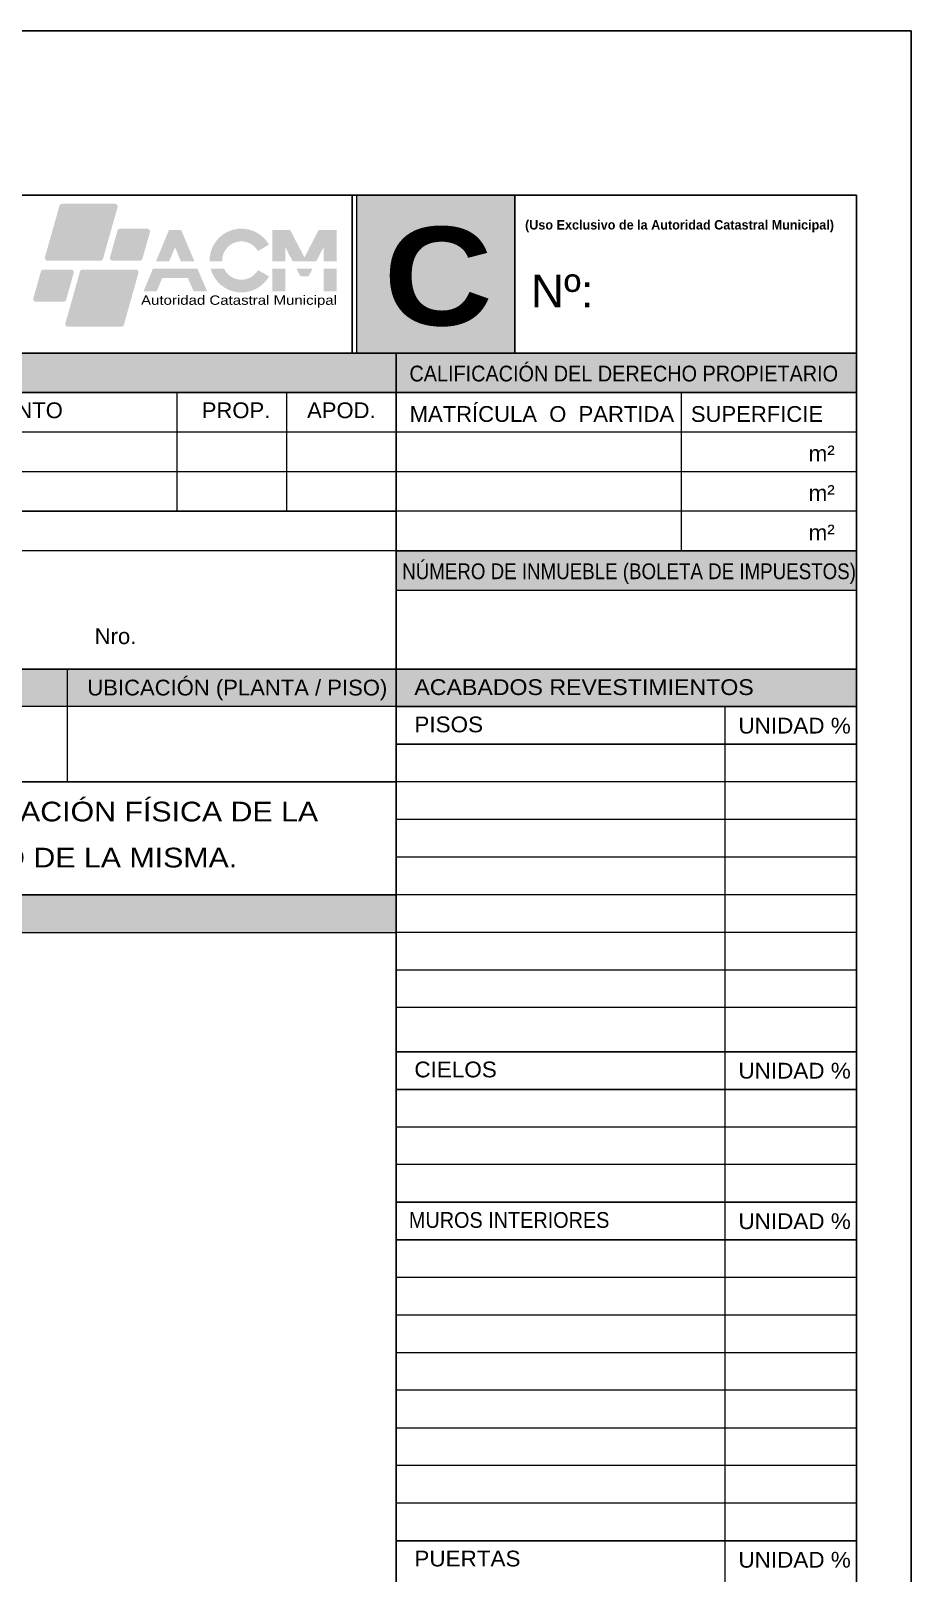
# Model space of a CAD drawing. Header units: inches. Extents: x 13.1 to 77.9, y 9.9 to 37.9.
# Drawn here: x 69.82 to 77.86, y 23.78 to 37.85 of the extents above; entities that cross this region are included whole.
import ezdxf

# ---------------------------------------------------------------- set-up
doc = ezdxf.new("R2010")
doc.units = ezdxf.units.IN
doc.header["$MEASUREMENT"] = 0
for name, color, linetype, lineweight in [('F_H', 253, 'Continuous', 13), ('F_NUEVA', 43, 'Continuous', 25), ('F_TEXT', 250, 'Continuous', 13), ('F_TEXTONUEVO', 250, 'Continuous', 13)]:
    doc.layers.add(name, color=color, linetype=linetype, lineweight=lineweight)
doc.layers.add('F_Layer01', color=7, linetype='Continuous')
doc.styles.add('ARIAL', font='arial.ttf', dxfattribs={"height": 0.2})

# ---------------------------------------------------------------- blocks, each defined once
blk = doc.blocks.new('logoacm_b')
h = blk.add_hatch(color=256)
h.dxf.hatch_style = 1
h.set_gradient(color1=(235, 38, 117), color2=(0, 207, 196), rotation=45, tint=1, name='INVCURVED')
h.paths.add_polyline_path([(0.842, 1.331, 0.497167), (0.818, 1.362), (0.336, 1.362, 0.335856), (0.312, 1.344), (0.179, 0.874, 0.497167), (0.203, 0.842), (0.685, 0.842, 0.335856), (0.709, 0.861)])
h.paths.add_polyline_path([(1.137, 1.103, 0.497167), (1.113, 1.134), (0.865, 1.134, 0.335856), (0.841, 1.116), (0.773, 0.874, 0.497167), (0.797, 0.842), (1.045, 0.842, 0.335856), (1.069, 0.861)])
h.paths.add_polyline_path([(0.441, 0.73, 0.497167), (0.417, 0.762), (0.166, 0.762, 0.335856), (0.142, 0.744), (0.074, 0.5, 0.497167), (0.098, 0.468), (0.349, 0.468, 0.335856), (0.373, 0.486)])
h.paths.add_polyline_path([(1.032, 0.73, 0.497167), (1.008, 0.762), (0.523, 0.762, 0.335856), (0.499, 0.744), (0.366, 0.272, 0.497167), (0.39, 0.24), (0.875, 0.24, 0.335856), (0.9, 0.259)])
at = {"true_color": 0x737373}
h = blk.add_hatch(color=8, dxfattribs=at)
h.dxf.hatch_style = 1
h.paths.add_polyline_path([(1.422, 1.123), (1.311, 1.123), (1.192, 0.836), (1.312, 0.836), (1.366, 0.965), (1.42, 0.836), (1.543, 0.836)])
h.paths.add_polyline_path([(1.571, 0.769), (1.164, 0.769), (1.078, 0.562), (1.198, 0.562), (1.25, 0.686), (1.483, 0.686), (1.536, 0.562), (1.659, 0.562)])
h.paths.add_polyline_path([(1.814, 0.769), (1.691, 0.769, 0.670156), (2.224, 0.699), (2.123, 0.757, -0.606617)])
h.paths.add_polyline_path([(2.123, 0.931), (2.224, 0.989, 0.778944), (1.681, 0.836), (1.797, 0.836, -0.786252)])
h.paths.add_polyline_path([(2.417, 1.123), (2.255, 1.123), (2.255, 0.836), (2.373, 0.836), (2.373, 0.965), (2.44, 0.836), (2.654, 0.836), (2.721, 0.965), (2.721, 0.836), (2.84, 0.836), (2.84, 1.123), (2.677, 1.123), (2.547, 0.872)])
h.paths.add_polyline_path([(2.373, 0.769), (2.255, 0.769), (2.255, 0.562), (2.373, 0.562)])
h.paths.add_polyline_path([(2.62, 0.769), (2.474, 0.769), (2.51, 0.701), (2.585, 0.701)])
h.paths.add_polyline_path([(2.84, 0.769), (2.721, 0.769), (2.721, 0.562), (2.84, 0.562)])
at = {"layer": 'F_TEXT', "color": 8, "true_color": 0x737373, "style": 'ARIAL', "width": 1.15}
blk.add_text('Autoridad Catastral Municipal', height=0.0852, dxfattribs=at).set_placement((1.056, 0.44))

msp = doc.modelspace()

# ---------------------------------------------------------------- hatches: boundary and pattern name
at = {"layer": 'F_H'}
for points in [[(73.157, 34.551), (73.157, 34.912), (57.357, 34.912), (57.357, 34.551)], [(73.157, 34.912), (73.157, 34.551), (77.357, 34.551), (77.357, 34.912)], [(73.157, 33.107), (73.157, 32.747), (77.357, 32.747), (77.357, 33.107)], [(65.257, 32.029), (65.257, 31.686), (73.157, 31.686), (73.157, 32.029)], [(77.357, 31.686), (77.357, 32.029), (73.157, 32.029), (73.157, 31.686)], [(73.157, 29.97), (57.357, 29.97), (57.357, 29.627), (73.157, 29.627)]]:
    msp.add_hatch(color=256, dxfattribs=at).paths.add_polyline_path(points)
at = {"layer": 'F_Layer01', "true_color": 0x9e9b9a}
h = msp.add_hatch(color=253, dxfattribs=at)
h.dxf.hatch_style = 2
h.paths.add_polyline_path([(74.238, 34.912), (72.799, 34.912), (72.799, 36.352), (74.238, 36.352)])

# ---------------------------------------------------------------- linework, layer by layer
msp.add_lwpolyline([(72.757, 34.912), (72.757, 36.352)])
at = {"layer": 'Defpoints', "color": 2}
msp.add_lwpolyline([(77.857, 37.852), (77.857, 9.852), (56.257, 9.852), (56.257, 37.852)], close=True, dxfattribs=at)
at = {"layer": 'F_Layer01', "lineweight": 0}
msp.add_lwpolyline([(74.238, 34.912), (72.799, 34.912), (72.799, 36.352), (74.238, 36.352), (74.238, 34.912)], dxfattribs=at)
at = {"layer": 'F_NUEVA', "color": 7}
for p, q in [((77.357, 36.352), (57.357, 36.352)), ((74.241, 36.351), (74.241, 34.912)), ((77.357, 36.352), (77.357, 11.352)), ((57.357, 34.912), (73.157, 34.912)), ((72.757, 34.912), (77.357, 34.912)), ((72.757, 34.912), (77.357, 34.912)), ((73.157, 34.912), (73.157, 32.029)), ((73.157, 34.551), (57.357, 34.551)), ((77.357, 34.551), (73.157, 34.551)), ((73.157, 33.468), (57.357, 33.468)), ((77.357, 33.107), (73.157, 33.107)), ((77.357, 33.107), (73.157, 33.107)), ((57.357, 32.029), (77.357, 32.029)), ((73.157, 32.029), (73.157, 30.999)), ((73.157, 32.029), (73.157, 14.122)), ((77.357, 31.686), (73.157, 31.686)), ((77.357, 31.343), (73.157, 31.343)), ((73.157, 30.999), (65.257, 30.999)), ((57.357, 29.97), (73.157, 29.97)), ((77.357, 28.538), (73.157, 28.538)), ((77.357, 28.194), (73.157, 28.194)), ((77.357, 27.165), (73.157, 27.165)), ((77.357, 26.821), (73.157, 26.821)), ((77.357, 24.076), (73.157, 24.076))]:
    msp.add_line(p, q, dxfattribs=at)
at = {"layer": 'F_TEXTONUEVO', "color": 7}
for p, q in [((71.157, 34.551), (71.157, 33.468)), ((72.157, 34.551), (72.157, 33.468)), ((72.157, 34.551), (72.157, 33.468)), ((75.757, 34.543), (75.757, 33.107)), ((77.357, 34.19), (57.357, 34.19)), ((77.357, 33.829), (57.357, 33.829)), ((77.357, 33.468), (73.157, 33.468)), ((73.157, 33.107), (65.257, 33.107)), ((77.357, 32.747), (73.157, 32.747)), ((70.157, 32.029), (70.157, 30.999)), ((73.157, 31.686), (65.257, 31.686)), ((76.157, 31.686), (76.157, 14.122)), ((57.357, 30.999), (73.157, 30.999)), ((77.357, 30.999), (73.157, 30.999)), ((77.357, 30.656), (73.157, 30.656)), ((77.357, 30.313), (73.157, 30.313)), ((77.357, 29.97), (73.157, 29.97)), ((57.357, 29.627), (73.157, 29.627)), ((77.357, 29.627), (73.157, 29.627)), ((77.357, 29.283), (73.157, 29.283)), ((77.357, 28.94), (73.157, 28.94)), ((77.357, 27.851), (73.157, 27.851)), ((77.357, 27.508), (73.157, 27.508)), ((77.357, 27.165), (73.157, 27.165)), ((77.357, 26.821), (73.157, 26.821)), ((77.357, 26.478), (73.157, 26.478)), ((77.357, 26.135), (73.157, 26.135)), ((77.357, 25.792), (73.157, 25.792)), ((77.357, 25.449), (73.157, 25.449)), ((77.357, 25.105), (73.157, 25.105)), ((77.357, 24.762), (73.157, 24.762)), ((77.357, 24.419), (73.157, 24.419))]:
    msp.add_line(p, q, dxfattribs=at)

# ---------------------------------------------------------------- block references
msp.add_blockref('logoacm_b', (69.774, 34.912))

# ---------------------------------------------------------------- texts
at = {"insert": (73.043, 36.062), "char_height": 0.89714, "attachment_point": 1, "style": 'ARIAL'}
msp.add_mtext_dynamic_manual_height_columns('{\\fArial|b1|i0|c0|p34;\\W1.1;\\T1.05;C}', width=8.5243, gutter_width=8.5, heights=[0], dxfattribs=at)
at = {"layer": 'F_TEXT', "color": 7, "style": 'ARIAL'}
for s, height, p in [('Nº:', 0.3, (74.387, 35.328)), ('No. DOCUMENTO', 0.14393, (68.43, 34.318)), ('PROP.', 0.1439, (71.384, 34.318)), ('APOD.', 0.1439, (72.345, 34.318)), ('MATRÍCULA  O  PARTIDA', 0.14393, (73.281, 34.284)), ('SUPERFICIE', 0.1439, (75.847, 34.284)), ('Nro.', 0.1439, (70.407, 32.257)), ('UBICACIÓN (PLANTA / PISO)', 0.14393, (70.34, 31.788))]:
    msp.add_text(s, height=height, dxfattribs=at).set_placement(p)
for s, height, width, p in [('CALIFICACIÓN DEL DERECHO PROPIETARIO', 0.14393, 0.9, (73.279, 34.653)), ('m²', 0.1439, 1.02, (76.921, 33.924)), ('m²', 0.1439, 1.02, (76.921, 33.563)), ('m²', 0.1439, 1.02, (76.921, 33.202)), ('NÚMERO DE INMUEBLE (BOLETA DE IMPUESTOS)', 0.14393, 0.85, (73.213, 32.849)), ('ACABADOS REVESTIMIENTOS', 0.14393, 1.05, (73.324, 31.792)), ('PISOS', 0.1439, 1.02, (73.324, 31.452)), ('UNIDAD %%%', 0.1439, 1.02, (76.281, 31.441)), ('REALIZADA LA VERIFICACIÓN EN SITIO, DECLARO EXPRESAMENTE QUE LA CONSOLIDACIÓN FÍSICA DE LA', 0.18, 1.1, (58.015, 30.639)), ('UNIDAD FUNCIONAL ESTÁ DE ACUERDO AL PLANO INDIVIDUAL DE FRACCIONAMIENTO DE LA MISMA.', 0.18, 1.1, (58.015, 30.219)), ('CIELOS', 0.1439, 1.02, (73.324, 28.304)), ('UNIDAD %%%', 0.1439, 1.02, (76.281, 28.293)), ('MUROS INTERIORES', 0.14393, 0.9, (73.274, 26.931)), ('UNIDAD %%%', 0.1439, 1.02, (76.281, 26.92)), ('PUERTAS', 0.1439, 1.02, (73.324, 23.842)), ('UNIDAD %%%', 0.1439, 1.02, (76.281, 23.831))]:
    msp.add_text(s, height=height, dxfattribs=dict(at, width=width)).set_placement(p)
at = {"layer": 'F_TEXT', "color": 7, "insert": (74.334, 36.125), "char_height": 0.08603, "attachment_point": 1, "style": 'ARIAL'}
msp.add_mtext_dynamic_manual_height_columns('{\\fCentury Gothic|b1|i0|c0|p34;(Uso Exclusivo de la Autoridad Catastral Municipal)}', width=8.5243, gutter_width=8.5, heights=[0], dxfattribs=at)

doc.saveas('drawing.dxf')
